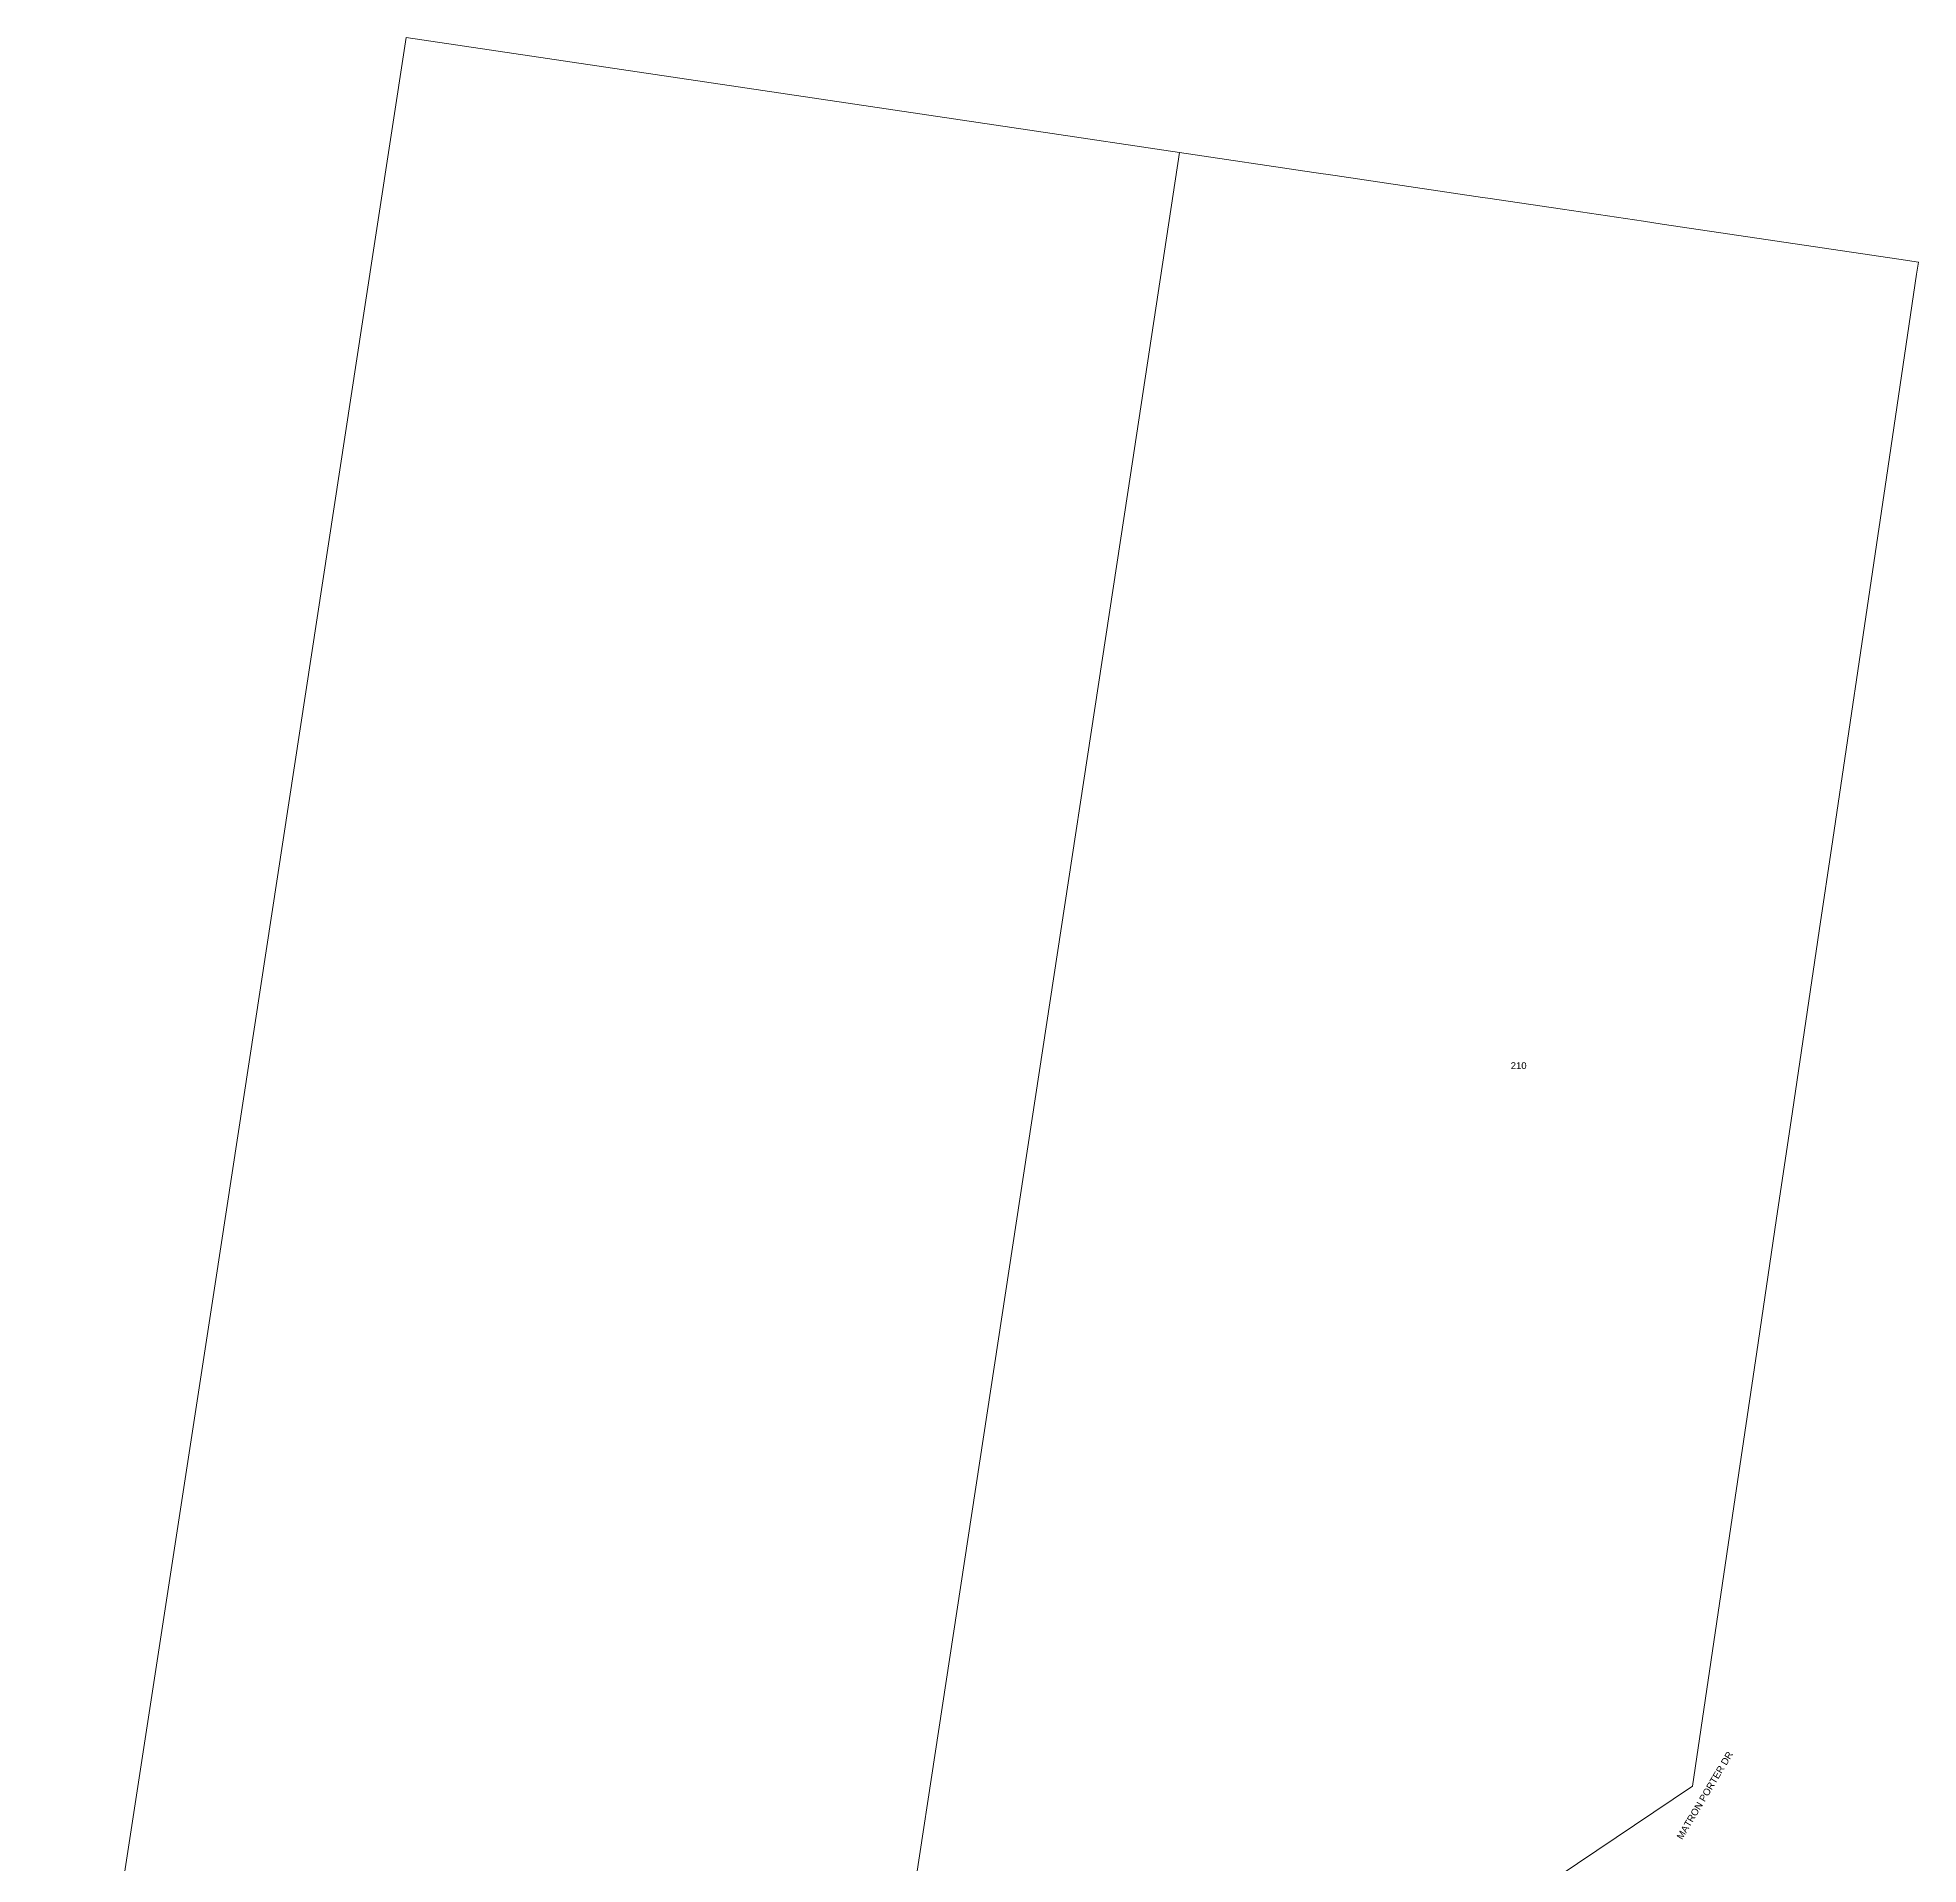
# Model space of a CAD drawing. Header units: metres. Extents: x 268878 to 269469, y 6087458 to 6088814.
# Drawn here: x 268973.1 to 269468.7, y 6088332.6 to 6088813.9 of the extents above; entities that cross this region are included whole.
import ezdxf

# ---------------------------------------------------------------- set-up
doc = ezdxf.new("R2010")
doc.units = ezdxf.units.M
doc.layers.add('Cadastre Land Parcels_SP_EXT', color=9, linetype='Continuous', lineweight=5)
doc.layers.add('Cadastre Roads_SP_EXT', color=9, linetype='Continuous', lineweight=5)
doc.styles.get("Standard").update_dxf_attribs({"font": 'arial.ttf'})

msp = doc.modelspace()

# ---------------------------------------------------------------- linework, layer by layer
at = {"layer": 'Cadastre Land Parcels_SP_EXT', "linetype": 'Continuous'}
msp.add_lwpolyline([(269125.79699, 6087981.63202), (269153.76203, 6087996.21503), (269260.44196, 6088694.68004), (269274.02698, 6088783.63196), (269236.32097, 6088789.22898), (269070.19699, 6088813.88703), (269058.71199, 6088739.03202), (269019.81799, 6088485.53799), (268994.06196, 6088317.67298), (268979.61604, 6088223.518), (268973.05496, 6088180.75804), (269116.13004, 6088158.89704), (269114.17303, 6088146.09596), (269061.16799, 6088127.31), (269026.44002, 6088060.87901), (269033.77604, 6088002.89899), (269035.40701, 6087968.54104), (269095.65401, 6087965.912), (269125.79699, 6087981.63202)], close=True, dxfattribs=at)
msp.add_lwpolyline([(269373.80203, 6088329.35497), (269409.14701, 6088353.15902), (269420.43097, 6088429.23098), (269426.12003, 6088467.57502), (269431.26399, 6088502.25697), (269435.52304, 6088530.96304), (269442.57498, 6088578.50498), (269446.14804, 6088602.58003), (269457.66599, 6088680.229), (269460.30696, 6088698.02396), (269468.247, 6088751.54902), (269468.71896, 6088754.73403), (269463.60998, 6088755.49298), (269401.23099, 6088764.75104), (269396.278, 6088765.48596), (269374.91997, 6088768.65702), (269355.25801, 6088771.575), (269353.809, 6088771.79), (269315.00802, 6088777.54999), (269309.36798, 6088778.38597), (269309.36798, 6088778.38597), (269274.02698, 6088783.63196), (269260.44196, 6088694.68004), (269153.76203, 6087996.21503)], dxfattribs=at)

# ---------------------------------------------------------------- texts
at = {"layer": 'Cadastre Land Parcels_SP_EXT'}
msp.add_text('210', height=1.8, dxfattribs=at).set_placement((269361.27485, 6088542.11296))
at = {"layer": 'Cadastre Roads_SP_EXT'}
msp.add_text('MATRON PORTER DR', height=1.8, rotation=59.23954, dxfattribs=at).set_placement((269406.43951, 6088338.94003))

doc.saveas('drawing.dxf')
